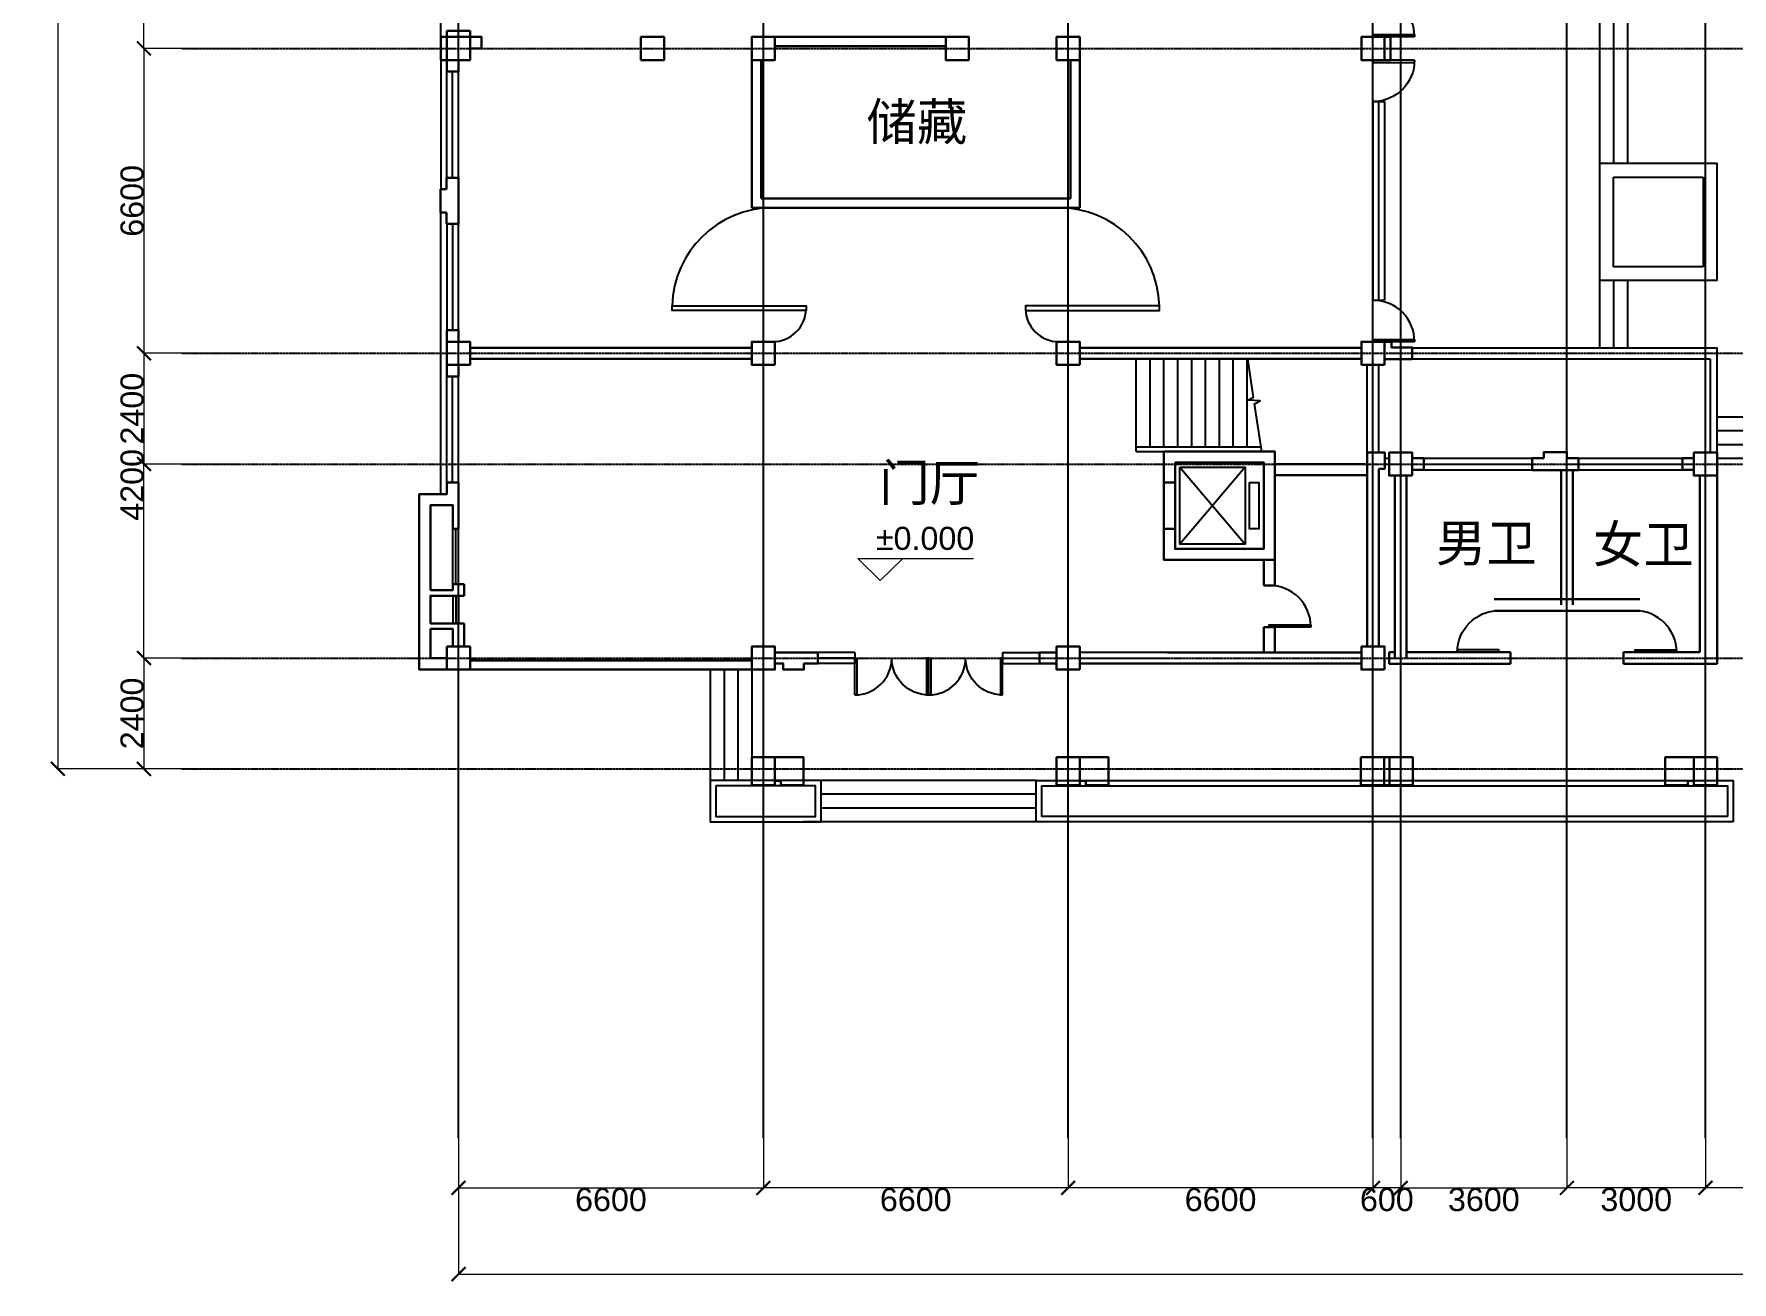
# Model space of a CAD drawing. Header units: millimetres. Extents: x 3256 to 82975, y 1300 to 68746.
# Drawn here: x 3323 to 40091, y 1711 to 28738 of the extents above; entities that cross this region are included whole.
import ezdxf

# ---------------------------------------------------------------- set-up
doc = ezdxf.new("R2010")
doc.units = ezdxf.units.MM
doc.linetypes.add('DOTE', pattern=[2.42, 2, -0.2, 0.02, -0.2])
for name, color, linetype in [('axis', 242, 'Continuous'), ('PROFILE-16', 255, 'Continuous'), ('STAIRS', 41, 'Continuous'), ('WIN-16', 141, 'Continuous')]:
    doc.layers.add(name, color=color, linetype=linetype)
for name, color, linetype, lineweight in [('COLUMN', 51, 'Continuous', 30), ('PUB_DIM', 3, 'Continuous', 5), ('WALL', 9, 'Continuous', 20), ('WALL-16', 7, 'Continuous', 30)]:
    doc.layers.add(name, color=color, linetype=linetype, lineweight=lineweight)
doc.styles.get("Standard").update_dxf_attribs({"font": 'arial.ttf'})
doc.dimstyles.get("Standard").update_dxf_attribs({"dimtxt": 0.18, "dimasz": 0.18, "dimexe": 0.18, "dimexo": 0.0625, "dimgap": 0.09, "dimtad": 0, "dimtih": 1, "dimtoh": 1, "dimdec": 4, "dimzin": 0, "dimdsep": 46, "dimtxsty": 'Standard', "dimcen": 0.09, "dimadec": 0, "dimazin": 0, "dimtfac": 1, "dimtdec": 4, "dimtofl": 0, "dimtmove": 0, "dimatfit": 3, "dimfxl": 1, "dimtolj": 1, "dimtzin": 0, "dimarcsym": 0})

# ---------------------------------------------------------------- blocks, each defined once
blk = doc.blocks.new('COL500')
at = {"layer": 'COLUMN'}
blk.add_lwpolyline([(-250, -250), (-250, 250), (250, 250), (250, -250)], close=True, dxfattribs=at)
blk = doc.blocks.new('DOOR900')
at = {"layer": 'WIN-16'}
blk.add_lwpolyline([(-900, 0), (0, 0), (0, -50), (-900, -50)], close=True, dxfattribs=at)
blk.add_arc((0, 0), 900, 180, 270, dxfattribs=at)
blk = doc.blocks.new('DOOR1400')
at = {"layer": 'WALL-16', "xscale": 0.7777777777777715, "yscale": 0.7777777777777715, "zscale": 0.7777777777777715}
blk.add_blockref('DOOR900', (0, 0), dxfattribs=at)
at = {"layer": 'WALL-16', "xscale": -0.7777777777777715, "yscale": 0.7777777777777715, "zscale": 0.7777777777777715, "rotation": 180}
blk.add_blockref('DOOR900', (0, -1400), dxfattribs=at)
blk = doc.blocks.new('_ArchTick')
at = {"color": 0, "linetype": 'ByBlock', "const_width": 0.15}
blk.add_lwpolyline([(-0.5, -0.5), (0.5, 0.5)], dxfattribs=at)
blk = doc.blocks.new('*D21')
at = {"layer": 'Defpoints', "color": 0, "transparency": 16777216}
for p in [(7340, -6149), (13940, -6149), (13940, -8014)]:
    blk.add_point(p, dxfattribs=at)
at = {"layer": 'PUB_DIM', "color": 0, "lineweight": -2, "transparency": 16777216}
for p, q in [((7340, -6149), (7340, -8015)), ((13940, -6149), (13940, -8015)), ((7340, -8014), (13940, -8014))]:
    blk.add_line(p, q, dxfattribs=at)
at = {"layer": 'PUB_DIM', "color": 0, "lineweight": -2, "transparency": 16777216, "xscale": 300, "yscale": 300, "zscale": 300, "rotation": 180}
blk.add_blockref('_ArchTick', (7340, -8014), dxfattribs=at)
at = {"layer": 'PUB_DIM', "color": 0, "lineweight": -2, "transparency": 16777216, "xscale": 300, "yscale": 300, "zscale": 300}
blk.add_blockref('_ArchTick', (13940, -8014), dxfattribs=at)
at = {"layer": 'PUB_DIM', "color": 0, "transparency": 16777216, "insert": (10640, -8270), "char_height": 500, "attachment_point": 5}
blk.add_mtext('\\A1;6600', dxfattribs=at)
blk = doc.blocks.new('*D22')
at = {"layer": 'Defpoints', "color": 0, "transparency": 16777216}
for p in [(13940, -6149), (20540, -6149), (13940, -8014)]:
    blk.add_point(p, dxfattribs=at)
at = {"layer": 'PUB_DIM', "color": 0, "lineweight": -2, "transparency": 16777216}
for p, q in [((13940, -6149), (13940, -8015)), ((20540, -6149), (20540, -8015)), ((20540, -8014), (13940, -8014))]:
    blk.add_line(p, q, dxfattribs=at)
at = {"layer": 'PUB_DIM', "color": 0, "lineweight": -2, "transparency": 16777216, "xscale": 300, "yscale": 300, "zscale": 300, "rotation": 180}
blk.add_blockref('_ArchTick', (13940, -8014), dxfattribs=at)
at = {"layer": 'PUB_DIM', "color": 0, "lineweight": -2, "transparency": 16777216, "xscale": 300, "yscale": 300, "zscale": 300}
blk.add_blockref('_ArchTick', (20540, -8014), dxfattribs=at)
at = {"layer": 'PUB_DIM', "color": 0, "transparency": 16777216, "insert": (17240, -8270), "char_height": 500, "attachment_point": 5}
blk.add_mtext('\\A1;6600', dxfattribs=at)
blk = doc.blocks.new('*D23')
at = {"layer": 'Defpoints', "color": 0, "transparency": 16777216}
for p in [(20540, -6149), (27140, -6149), (20540, -8014)]:
    blk.add_point(p, dxfattribs=at)
at = {"layer": 'PUB_DIM', "color": 0, "lineweight": -2, "transparency": 16777216}
for p, q in [((20540, -6149), (20540, -8015)), ((27140, -6149), (27140, -8015)), ((27140, -8014), (20540, -8014))]:
    blk.add_line(p, q, dxfattribs=at)
at = {"layer": 'PUB_DIM', "color": 0, "lineweight": -2, "transparency": 16777216, "xscale": 300, "yscale": 300, "zscale": 300, "rotation": 180}
blk.add_blockref('_ArchTick', (20540, -8014), dxfattribs=at)
at = {"layer": 'PUB_DIM', "color": 0, "lineweight": -2, "transparency": 16777216, "xscale": 300, "yscale": 300, "zscale": 300}
blk.add_blockref('_ArchTick', (27140, -8014), dxfattribs=at)
at = {"layer": 'PUB_DIM', "color": 0, "transparency": 16777216, "insert": (23840, -8270), "char_height": 500, "attachment_point": 5}
blk.add_mtext('\\A1;6600', dxfattribs=at)
blk = doc.blocks.new('*D24')
at = {"layer": 'Defpoints', "color": 0, "transparency": 16777216}
for p in [(27140, -6435), (27740, -6435), (27140, -8014)]:
    blk.add_point(p, dxfattribs=at)
at = {"layer": 'PUB_DIM', "color": 0, "lineweight": -2, "transparency": 16777216}
for p, q in [((27140, -6435), (27140, -8015)), ((27740, -6435), (27740, -8015)), ((27740, -8014), (27140, -8014))]:
    blk.add_line(p, q, dxfattribs=at)
at = {"layer": 'PUB_DIM', "color": 0, "lineweight": -2, "transparency": 16777216, "xscale": 300, "yscale": 300, "zscale": 300, "rotation": 180}
blk.add_blockref('_ArchTick', (27140, -8014), dxfattribs=at)
at = {"layer": 'PUB_DIM', "color": 0, "lineweight": -2, "transparency": 16777216, "xscale": 300, "yscale": 300, "zscale": 300}
blk.add_blockref('_ArchTick', (27740, -8014), dxfattribs=at)
at = {"layer": 'PUB_DIM', "color": 0, "transparency": 16777216, "insert": (27440, -8270), "char_height": 500, "attachment_point": 5}
blk.add_mtext('\\A1;600', dxfattribs=at)
blk = doc.blocks.new('*D25')
at = {"layer": 'Defpoints', "color": 0, "transparency": 16777216}
for p in [(31340, -6149), (27740, -6435), (31340, -8014)]:
    blk.add_point(p, dxfattribs=at)
at = {"layer": 'PUB_DIM', "color": 0, "lineweight": -2, "transparency": 16777216}
for p, q in [((31340, -6149), (31340, -8015)), ((27740, -6435), (27740, -8015)), ((27740, -8014), (31340, -8014))]:
    blk.add_line(p, q, dxfattribs=at)
at = {"layer": 'PUB_DIM', "color": 0, "lineweight": -2, "transparency": 16777216, "xscale": 300, "yscale": 300, "zscale": 300, "rotation": 180}
blk.add_blockref('_ArchTick', (27740, -8014), dxfattribs=at)
at = {"layer": 'PUB_DIM', "color": 0, "lineweight": -2, "transparency": 16777216, "xscale": 300, "yscale": 300, "zscale": 300}
blk.add_blockref('_ArchTick', (31340, -8014), dxfattribs=at)
at = {"layer": 'PUB_DIM', "color": 0, "transparency": 16777216, "insert": (29540, -8270), "char_height": 500, "attachment_point": 5}
blk.add_mtext('\\A1;3600', dxfattribs=at)
blk = doc.blocks.new('*D26')
at = {"layer": 'Defpoints', "color": 0, "transparency": 16777216}
for p in [(31340, -6149), (34340, -6149), (31340, -8014)]:
    blk.add_point(p, dxfattribs=at)
at = {"layer": 'PUB_DIM', "color": 0, "lineweight": -2, "transparency": 16777216}
for p, q in [((31340, -6149), (31340, -8015)), ((34340, -6149), (34340, -8015)), ((34340, -8014), (31340, -8014))]:
    blk.add_line(p, q, dxfattribs=at)
at = {"layer": 'PUB_DIM', "color": 0, "lineweight": -2, "transparency": 16777216, "xscale": 300, "yscale": 300, "zscale": 300, "rotation": 180}
blk.add_blockref('_ArchTick', (31340, -8014), dxfattribs=at)
at = {"layer": 'PUB_DIM', "color": 0, "lineweight": -2, "transparency": 16777216, "xscale": 300, "yscale": 300, "zscale": 300}
blk.add_blockref('_ArchTick', (34340, -8014), dxfattribs=at)
at = {"layer": 'PUB_DIM', "color": 0, "transparency": 16777216, "insert": (32840, -8270), "char_height": 500, "attachment_point": 5}
blk.add_mtext('\\A1;3000', dxfattribs=at)
blk = doc.blocks.new('*D27')
at = {"layer": 'Defpoints', "color": 0, "transparency": 16777216}
for p in [(34340, -6149), (41540, -6149), (34340, -8014)]:
    blk.add_point(p, dxfattribs=at)
at = {"layer": 'PUB_DIM', "color": 0, "lineweight": -2, "transparency": 16777216}
for p, q in [((34340, -6149), (34340, -8015)), ((41540, -6149), (41540, -8015)), ((41540, -8014), (34340, -8014))]:
    blk.add_line(p, q, dxfattribs=at)
at = {"layer": 'PUB_DIM', "color": 0, "lineweight": -2, "transparency": 16777216, "xscale": 300, "yscale": 300, "zscale": 300, "rotation": 180}
blk.add_blockref('_ArchTick', (34340, -8014), dxfattribs=at)
at = {"layer": 'PUB_DIM', "color": 0, "lineweight": -2, "transparency": 16777216, "xscale": 300, "yscale": 300, "zscale": 300}
blk.add_blockref('_ArchTick', (41540, -8014), dxfattribs=at)
at = {"layer": 'PUB_DIM', "color": 0, "transparency": 16777216, "insert": (37940, -8270), "char_height": 500, "attachment_point": 5}
blk.add_mtext('\\A1;7200', dxfattribs=at)
blk = doc.blocks.new('*D28')
at = {"layer": 'Defpoints', "color": 0, "transparency": 16777216}
for p in [(7340, -8015), (68540, -8014), (68540, -9880)]:
    blk.add_point(p, dxfattribs=at)
at = {"layer": 'PUB_DIM', "color": 0, "lineweight": -2, "transparency": 16777216}
for p, q in [((7340, -8015), (7340, -9880)), ((68540, -8014), (68540, -9880)), ((7340, -9880), (68540, -9880))]:
    blk.add_line(p, q, dxfattribs=at)
at = {"layer": 'PUB_DIM', "color": 0, "lineweight": -2, "transparency": 16777216, "xscale": 300, "yscale": 300, "zscale": 300, "rotation": 180}
blk.add_blockref('_ArchTick', (7340, -9880), dxfattribs=at)
at = {"layer": 'PUB_DIM', "color": 0, "lineweight": -2, "transparency": 16777216, "xscale": 300, "yscale": 300, "zscale": 300}
blk.add_blockref('_ArchTick', (68540, -9880), dxfattribs=at)
at = {"layer": 'PUB_DIM', "color": 0, "transparency": 16777216, "insert": (37940, -10135), "char_height": 500, "attachment_point": 5}
blk.add_mtext('\\A1;61200', dxfattribs=at)
blk = doc.blocks.new('*D39')
at = {"layer": 'Defpoints', "color": 0, "transparency": 16777216}
for p in [(529, 23260), (2394, 23260), (2394, 16660)]:
    blk.add_point(p, dxfattribs=at)
at = {"layer": 'PUB_DIM', "color": 0, "lineweight": -2, "transparency": 16777216}
for p, q in [((2394, 23260), (529, 23260)), ((529, 16660), (529, 23260)), ((2394, 16660), (529, 16660))]:
    blk.add_line(p, q, dxfattribs=at)
at = {"layer": 'PUB_DIM', "color": 0, "lineweight": -2, "transparency": 16777216, "xscale": 300, "yscale": 300, "zscale": 300}
for p, rotation in [((529, 23260), 90), ((529, 16660), 270)]:
    blk.add_blockref('_ArchTick', p, dxfattribs=dict(at, rotation=rotation))
at = {"layer": 'PUB_DIM', "color": 0, "transparency": 16777216, "insert": (274, 19960), "char_height": 500, "attachment_point": 5, "rotation": 90}
blk.add_mtext('\\A1;6600', dxfattribs=at)
blk = doc.blocks.new('*D41')
at = {"layer": 'Defpoints', "color": 0, "transparency": 16777216}
for p in [(2394, 16660), (529, 10060), (2394, 10060)]:
    blk.add_point(p, dxfattribs=at)
at = {"layer": 'PUB_DIM', "color": 0, "lineweight": -2, "transparency": 16777216}
for p, q in [((2394, 16660), (529, 16660)), ((529, 16660), (529, 10060)), ((2394, 10060), (529, 10060))]:
    blk.add_line(p, q, dxfattribs=at)
at = {"layer": 'PUB_DIM', "color": 0, "lineweight": -2, "transparency": 16777216, "xscale": 300, "yscale": 300, "zscale": 300}
for p, rotation in [((529, 16660), 90), ((529, 10060), 270)]:
    blk.add_blockref('_ArchTick', p, dxfattribs=dict(at, rotation=rotation))
at = {"layer": 'PUB_DIM', "color": 0, "transparency": 16777216, "insert": (274, 13360), "char_height": 500, "attachment_point": 5, "rotation": 90}
blk.add_mtext('\\A1;6600', dxfattribs=at)
blk = doc.blocks.new('*D43')
at = {"layer": 'Defpoints', "color": 0, "transparency": 16777216}
for p in [(2394, 10060), (529, 7660), (2394, 7660)]:
    blk.add_point(p, dxfattribs=at)
at = {"layer": 'PUB_DIM', "color": 0, "lineweight": -2, "transparency": 16777216}
for p, q in [((2394, 10060), (529, 10060)), ((529, 10060), (529, 7660)), ((2394, 7660), (529, 7660))]:
    blk.add_line(p, q, dxfattribs=at)
at = {"layer": 'PUB_DIM', "color": 0, "lineweight": -2, "transparency": 16777216, "xscale": 300, "yscale": 300, "zscale": 300}
for p, rotation in [((529, 10060), 90), ((529, 7660), 270)]:
    blk.add_blockref('_ArchTick', p, dxfattribs=dict(at, rotation=rotation))
at = {"layer": 'PUB_DIM', "color": 0, "transparency": 16777216, "insert": (274, 8860), "char_height": 500, "attachment_point": 5, "rotation": 90}
blk.add_mtext('\\A1;2400', dxfattribs=at)
blk = doc.blocks.new('*D42')
at = {"layer": 'Defpoints', "color": 0, "transparency": 16777216}
for p in [(529, 7660), (2394, 7660), (2394, 3460)]:
    blk.add_point(p, dxfattribs=at)
at = {"layer": 'PUB_DIM', "color": 0, "lineweight": -2, "transparency": 16777216}
for p, q in [((2394, 7660), (529, 7660)), ((529, 3460), (529, 7660)), ((2394, 3460), (529, 3460))]:
    blk.add_line(p, q, dxfattribs=at)
at = {"layer": 'PUB_DIM', "color": 0, "lineweight": -2, "transparency": 16777216, "xscale": 300, "yscale": 300, "zscale": 300}
for p, rotation in [((529, 7660), 90), ((529, 3460), 270)]:
    blk.add_blockref('_ArchTick', p, dxfattribs=dict(at, rotation=rotation))
at = {"layer": 'PUB_DIM', "color": 0, "transparency": 16777216, "insert": (274, 7210), "char_height": 500, "attachment_point": 5, "rotation": 90}
blk.add_mtext('\\A1;4200', dxfattribs=at)
blk = doc.blocks.new('*D44')
at = {"layer": 'Defpoints', "color": 0, "transparency": 16777216}
for p in [(2394, 3460), (529, 1060), (2394, 1060)]:
    blk.add_point(p, dxfattribs=at)
at = {"layer": 'PUB_DIM', "color": 0, "lineweight": -2, "transparency": 16777216}
for p, q in [((2394, 3460), (529, 3460)), ((529, 3460), (529, 1060)), ((2394, 1060), (529, 1060))]:
    blk.add_line(p, q, dxfattribs=at)
at = {"layer": 'PUB_DIM', "color": 0, "lineweight": -2, "transparency": 16777216, "xscale": 300, "yscale": 300, "zscale": 300}
for p, rotation in [((529, 3460), 90), ((529, 1060), 270)]:
    blk.add_blockref('_ArchTick', p, dxfattribs=dict(at, rotation=rotation))
at = {"layer": 'PUB_DIM', "color": 0, "transparency": 16777216, "insert": (274, 2260), "char_height": 500, "attachment_point": 5, "rotation": 90}
blk.add_mtext('\\A1;2400', dxfattribs=at)
blk = doc.blocks.new('*D45')
at = {"layer": 'Defpoints', "color": 0, "transparency": 16777216}
for p in [(529, 46360), (-1336, 1060), (529, 1060)]:
    blk.add_point(p, dxfattribs=at)
at = {"layer": 'PUB_DIM', "color": 0, "lineweight": -2, "transparency": 16777216}
for p, q in [((529, 46360), (-1337, 46360)), ((-1336, 46360), (-1336, 1060)), ((529, 1060), (-1337, 1060))]:
    blk.add_line(p, q, dxfattribs=at)
at = {"layer": 'PUB_DIM', "color": 0, "lineweight": -2, "transparency": 16777216, "xscale": 300, "yscale": 300, "zscale": 300}
for p, rotation in [((-1336, 46360), 90), ((-1336, 1060), 270)]:
    blk.add_blockref('_ArchTick', p, dxfattribs=dict(at, rotation=rotation))
at = {"layer": 'PUB_DIM', "color": 0, "transparency": 16777216, "insert": (-1592, 23710), "char_height": 500, "attachment_point": 5, "rotation": 90}
blk.add_mtext('\\A1;45300', dxfattribs=at)
blk = doc.blocks.new('axis')
at = {"layer": 'axis'}
for points in [[(-16325, -13700), (-16325, 19849.27735)], [(-9725, -13700), (-9725, 19849.27735)], [(-3125, -13700), (-3125, 19849.27735)], [(3475, -13700), (3475, 19849.27735)], [(4075, -13700), (4075, 19849.27735)], [(7675, -13700), (7675, 19849.27735)], [(10675, -13700), (10675, 19849.27735)]]:
    blk.add_lwpolyline(points, dxfattribs=at)
at = {"layer": 'axis', "linetype": 'DOTE'}
for points in [[(-22325, 9900), (50875, 9900)], [(-22325, 3300), (50875, 3300)], [(-22325, 900), (50875, 900)], [(-22325, -3300), (50875, -3300)], [(-22325, -5700), (50875, -5700)]]:
    blk.add_lwpolyline(points, dxfattribs=at)
at = {"layer": 'PUB_DIM'}
for base, p1, p2, angle, picture, middle in [((-25001.10893, -5700), (-23135.7113, 39600), (-23135.7738, -5700), 270, '*D45', (-25001.10893, 16950)), ((-23135.5938, 900), (-21270.19617, -3300), (-21270.19617, 900), 90, '*D42', (-23135.5938, 450)), ((-23135.5938, -5700), (-21270.19617, -3300), (-21270.19617, -5700), 270, '*D44', (-23135.5938, -4500))]:
    dim = blk.add_linear_dim(base=base, p1=p1, p2=p2, angle=angle, dimstyle='Standard', dxfattribs=at)
    dim.commit()
    dim.dimension.update_dxf_attribs({"geometry": picture, "text_midpoint": middle, "dimtype": 128, "insert": (-23664.65178, -6759.57792)})
for base, p1, p2, angle, picture, middle in [((-23135.5938, 16500), (-21270.19617, 9900), (-21270.19617, 16500), 90, '*D39', (-23390.9703, 13200)), ((-23135.5938, 3300), (-21270.19617, 9900), (-21270.19617, 3300), 270, '*D41', (-23390.9703, 6600)), ((-23135.5938, 900), (-21270.19617, 3300), (-21270.19617, 900), 270, '*D43', (-23390.9703, 2100)), ((-9725, -14773.99055), (-3125, -12908.71792), (-9725, -12908.59292), 180, '*D22', (-6425, -15029.36705)), ((7675, -14773.99055), (4075, -13194.6867), (7675, -12908.65542), 180, '*D25', (5875, -15029.53758))]:
    dim = blk.add_linear_dim(base=base, p1=p1, p2=p2, angle=angle, dimstyle='Standard', dxfattribs=at)
    dim.commit()
    dim.dimension.update_dxf_attribs({"geometry": picture, "text_midpoint": middle, "insert": (-23664.65178, -6759.57792)})
for base, p1, p2, picture, middle, set_off in [((-9725, -14773.99055), (-16325, -12908.59292), (-9725, -12908.59292), '*D21', (-13025, -15029.36705), (-23664.65178, -6759.57792)), ((-3125, -14773.99055), (3475, -12908.59292), (-3125, -12908.65542), '*D23', (175, -15029.36705), (-23664.65178, -6759.57792)), ((7675, -14773.99055), (10675, -12908.59292), (7675, -12908.65542), '*D26', (9175, -15029.53758), (-23664.65178, -6759.57792)), ((10675, -14773.99055), (17875, -12908.59292), (10675, -12908.65542), '*D27', (14275, -15029.36705), (-23664.65178, -6759.57792)), ((44875, -16639.5056808545), (-16325, -14774.1080514717), (44875, -14773.9905514717), '*D28', (14275, -16894.8821747154), (-23664.6517811505, -6759.5779246451))]:
    dim = blk.add_linear_dim(base=base, p1=p1, p2=p2, dimstyle='Standard', dxfattribs=at)
    dim.commit()
    dim.dimension.update_dxf_attribs({"geometry": picture, "text_midpoint": middle, "insert": set_off})
dim = blk.add_linear_dim(base=(3475, -14773.99055), p1=(4075, -13194.6867), p2=(3475, -13194.6867), dimstyle='Standard', dxfattribs=at)
dim.commit()
dim.dimension.update_dxf_attribs({"geometry": '*D24', "text_midpoint": (3775, -14773.99055), "dimtype": 128, "insert": (-23664.65178, -6759.57792)})

msp = doc.modelspace()

# ---------------------------------------------------------------- linework, layer by layer
at = {"layer": 'COLUMN'}
for points in [[(12266, 28673), (12766, 28673), (12766, 28173), (12266, 28173)], [(16466, 28173), (16466, 28673), (16966, 28673), (16966, 28173)], [(18866, 28173), (18866, 28673), (19366, 28673), (19366, 28173)], [(12266, 21573), (12266, 22073), (12766, 22073), (12766, 21573)], [(12266, 14973), (12766, 14973), (12766, 15473), (12266, 15473)], [(18866, 12473), (19366, 12473), (19366, 13073), (18866, 13073)], [(25466, 12473), (25966, 12473), (25966, 13073), (25466, 13073)], [(32056, 13073), (33176, 13073), (33176, 12473), (32056, 12473)], [(39766, 12473), (39266, 12473), (39266, 13073), (39766, 13073)]]:
    msp.add_lwpolyline(points, close=True, dxfattribs=at)
for points in [[(32556, 13073), (32556, 12473)], [(32676, 13073), (32676, 12473)]]:
    msp.add_lwpolyline(points, dxfattribs=at)
at = {"layer": 'PROFILE-16'}
for p, q in [((12136, 28673), (12136, 47973)), ((12136, 28173), (12136, 25373)), ((37226, 25938), (39766, 25938)), ((39766, 23398), (39766, 25938)), ((37526, 23698), (37526, 25638)), ((37526, 25638), (39466, 25638)), ((39466, 25638), (39466, 23698)), ((12136, 18773), (12136, 24873)), ((39466, 23698), (37526, 23698)), ((39766, 23398), (37226, 23398)), ((33166, 21943), (39766, 21943)), ((33166, 21703), (39616, 21703)), ((39616, 21703), (39616, 19673)), ((39766, 19673), (39766, 21943)), ((32191, 19673), (32191, 21573)), ((32441, 19673), (32441, 21573)), ((33416, 19548), (35766, 19548)), ((36766, 19548), (39016, 19548)), ((29551, 19358), (28131, 17688)), ((28131, 19358), (29551, 17688)), ((33416, 19298), (35766, 19298)), ((36766, 19298), (39016, 19298)), ((27866, 15343), (25966, 15343)), ((27866, 15103), (25966, 15103))]:
    msp.add_line(p, q, dxfattribs=at)
for points in [[(32571, 19548), (32666, 19548)], [(40116, 11673), (25026, 11673), (25026, 12573), (40116, 12573), (40116, 11673)]]:
    msp.add_lwpolyline(points, dxfattribs=at)
for points in [[(28131, 19358), (29551, 19358), (29551, 17688), (28131, 17688)], [(29644, 19023), (29844, 19023), (29844, 18023), (29644, 18023)], [(17966, 12573), (17966, 11673), (20366, 11673), (20366, 12573)], [(18086, 12453), (18086, 11793), (20246, 11793), (20246, 12453)], [(39996, 11793), (25146, 11793), (25146, 12453), (39996, 12453)]]:
    msp.add_lwpolyline(points, close=True, dxfattribs=at)
at = {"layer": 'PUB_DIM'}
msp.add_lwpolyline([(22133, 17380), (21648, 16903), (21163, 17380), (23663, 17380)], dxfattribs=at)
at = {"layer": 'STAIRS'}
for p, q in [((37226, 21943), (37226, 41623)), ((37526, 29838), (37526, 25938)), ((37826, 29838), (37826, 25938)), ((37526, 23398), (37526, 21943)), ((37826, 23398), (37826, 21943)), ((27191, 19698), (27191, 21703)), ((27491, 19798), (27491, 21703)), ((27791, 19798), (27791, 21703)), ((28091, 19798), (28091, 21703)), ((28391, 19798), (28391, 21703)), ((28691, 19798), (28691, 21703)), ((28991, 19798), (28991, 21703)), ((29291, 19798), (29291, 21703)), ((29591, 19798), (29591, 21703)), ((27191, 19798), (29891, 19798)), ((27191, 19698), (29576, 19698))]:
    msp.add_line(p, q, dxfattribs=at)
for points in [[(29906, 19698), (29753, 20729), (29877, 20794), (29742, 20801), (29607, 20809), (29731, 20874), (29608, 21703)], [(39766, 20448), (46466, 20448)], [(39766, 20148), (46466, 20148)], [(39766, 19848), (46466, 19848)], [(39766, 19548), (46466, 19548)], [(17966, 14973), (17966, 12573)], [(18266, 14973), (18266, 12573)], [(18566, 14973), (18566, 12573)], [(18866, 14973), (18866, 13073)], [(25026, 12573), (19986, 12573)], [(25026, 12273), (20366, 12273)], [(25026, 11973), (20366, 11973)], [(25026, 11673), (19986, 11673)]]:
    msp.add_lwpolyline(points, dxfattribs=at)
at = {"layer": 'WALL'}
msp.add_line((25966, 28673), (25966, 28173), dxfattribs=at)
at = {"layer": 'WALL-16'}
for p, q in [((19366, 28673), (23066, 28673)), ((19366, 28473), (23066, 28473)), ((18866, 24973), (18866, 28173)), ((19066, 25173), (19066, 28173)), ((25766, 28173), (25766, 25173)), ((25966, 28173), (25966, 24973)), ((25766, 25173), (19066, 25173)), ((25966, 24973), (18866, 24973)), ((18866, 21943), (12766, 21943)), ((18866, 21703), (12766, 21703)), ((25966, 21943), (32066, 21943)), ((25966, 21703), (32066, 21703)), ((32191, 19673), (32191, 15473)), ((32191, 19423), (30191, 19423)), ((32191, 19183), (30191, 19183)), ((32441, 19323), (32441, 15473)), ((32791, 19173), (32791, 15223)), ((33041, 19173), (33041, 15223)), ((36391, 19293), (36391, 16373)), ((36641, 19293), (36641, 16373)), ((39391, 19173), (39391, 15348)), ((39766, 19173), (39766, 15098)), ((28031, 19023), (27791, 19023)), ((28031, 18023), (27791, 18023)), ((29951, 17348), (29951, 16795)), ((30191, 17348), (30191, 16795)), ((12636, 16823), (12636, 16573)), ((34941, 16498), (38091, 16498)), ((34941, 16248), (38091, 16248)), ((12636, 15473), (12636, 15973)), ((29951, 15895), (29951, 15343)), ((30191, 15895), (30191, 15343)), ((32066, 15343), (27866, 15343)), ((32066, 15103), (27866, 15103)), ((32791, 15348), (32666, 15348)), ((35291, 15098), (32666, 15098)), ((35291, 15348), (33041, 15348)), ((39391, 15348), (37741, 15348)), ((39766, 15098), (37741, 15098))]:
    msp.add_line(p, q, dxfattribs=at)
at = {"layer": 'WALL-16', "linetype": 'Continuous'}
for p, q in [((32441, 19673), (32191, 19673)), ((32441, 15473), (32191, 15473)), ((32666, 15348), (32666, 15098))]:
    msp.add_line(p, q, dxfattribs=at)
at = {"layer": 'WALL-16'}
for points in [[(12266, 28803), (12766, 28803), (12766, 28673), (12266, 28673)], [(12266, 28673), (12266, 28173), (12136, 28173), (12136, 28673)], [(12766, 28673), (13016, 28673), (13016, 28423), (12766, 28423)], [(32696, 28673), (32696, 28173), (32566, 28173), (32566, 28673)], [(12266, 28173), (12516, 28173), (12516, 27923), (12266, 27923)], [(12516, 22073), (12516, 22323), (12266, 22323), (12266, 22073)], [(12516, 21573), (12516, 21323), (12266, 21323), (12266, 21573)], [(33416, 19298), (33416, 19548), (33166, 19548), (33166, 19298)], [(39016, 19298), (39016, 19548), (39266, 19548), (39266, 19298)], [(28031, 19458), (29951, 19458), (29951, 17588), (28031, 17588)], [(25466, 15103), (25466, 15343), (25096, 15343), (25096, 15103)]]:
    msp.add_lwpolyline(points, close=True, dxfattribs=at)
for points in [[(12256, 24873), (12126, 24873), (12126, 25373), (12256, 25373)], [(12256, 25373), (12256, 25623), (12516, 25623), (12516, 24623), (12256, 24623), (12256, 24873)], [(32566, 22073), (32716, 22073), (32716, 21948), (33166, 21948), (33166, 21698), (32566, 21698)], [(27791, 19698), (30191, 19698), (30191, 17348)], [(30191, 17348), (27791, 17348), (27791, 19698)], [(32441, 19673), (32571, 19673), (32571, 19323), (32441, 19323)], [(36516, 19553), (36766, 19553), (36766, 19293), (35766, 19293), (35766, 19553), (36016, 19553)], [(36016, 19553), (36016, 19683), (36516, 19683), (36516, 19553)], [(12266, 14973), (11666, 14973), (11666, 18773), (12266, 18773), (12266, 19023), (12516, 19023), (12516, 18023), (12396, 18023)], [(12396, 18023), (12396, 18533), (11906, 18533), (11906, 16693)], [(12396, 16823), (12396, 16693), (11906, 16693)], [(12636, 16573), (11906, 16573), (11906, 15973)], [(12636, 16573), (11906, 16573)], [(12636, 16823), (12396, 16823)], [(30191, 16795), (29951, 16795)], [(12636, 15973), (11906, 15973)], [(12266, 15223), (11906, 15223), (11906, 15853)], [(12396, 15473), (12396, 15853), (11906, 15853)], [(29951, 15895), (30191, 15895)], [(12766, 15173), (18866, 15173)], [(20296, 15343), (19366, 15343)], [(20296, 15343), (20296, 15103), (19996, 15103), (19996, 14973), (19546, 14973), (19546, 15103), (19366, 15103)], [(35291, 15348), (35291, 15098)], [(37741, 15348), (37741, 15098)], [(12766, 14973), (18866, 14973)], [(19366, 12563), (19496, 12563), (19496, 12473), (19986, 12473), (19986, 13073), (19366, 13073)], [(25966, 12563), (26096, 12563), (26096, 12473), (26586, 12473), (26586, 13073), (25966, 13073)], [(39266, 12563), (39136, 12563), (39136, 12473), (38646, 12473), (38646, 13073), (39266, 13073)]]:
    msp.add_lwpolyline(points, dxfattribs=at)
at = {"layer": 'WIN-16'}
for points in [[(12266, 25623), (12266, 27923)], [(12386, 25623), (12386, 27923)], [(32316, 27273), (32316, 22973)], [(32316, 27273), (32566, 27273)], [(32436, 27273), (32436, 22973)], [(32566, 27273), (32566, 22973)], [(12266, 24623), (12266, 22323)], [(12386, 24623), (12386, 22323)], [(32316, 22973), (32566, 22973)], [(32316, 19673), (32316, 21573)], [(12266, 19023), (12266, 21323)], [(12386, 19023), (12386, 21323)], [(33166, 19548), (35766, 19548)], [(36516, 19548), (39266, 19548)], [(33416, 19423), (35766, 19423)], [(36766, 19423), (39016, 19423)], [(12396, 16823), (12396, 18023)], [(12456, 16823), (12456, 18023)], [(12516, 16823), (12516, 18023)], [(12396, 16573), (12396, 15973)], [(12456, 16573), (12456, 15973)], [(12516, 16573), (12516, 15973)], [(21096, 15343), (20296, 15343)], [(20296, 15343), (20296, 15103)], [(21096, 15223), (20296, 15223)], [(21096, 15103), (20296, 15103)], [(21096, 15343), (21096, 15103)], [(24296, 15343), (25096, 15343)], [(24296, 15343), (24296, 15103)], [(24296, 15223), (25096, 15223)], [(24296, 15103), (25096, 15103)], [(25096, 15343), (25096, 15103)], [(25966, 15223), (27866, 15223)], [(25966, 15103), (27866, 15103)]]:
    msp.add_lwpolyline(points, dxfattribs=at)
for points in [[(17141, 22848), (20041, 22848), (20041, 22748), (17141, 22748)], [(27691, 22848), (24791, 22848), (24791, 22748), (27691, 22748)]]:
    msp.add_lwpolyline(points, close=True, dxfattribs=at)
for centre, radius, start, end in [((19316, 22798), 2175, 90, 178.6827), ((25516, 22798), 2175, 1.3173, 90), ((19316, 22798), 725, 270, 358.6827), ((25516, 22798), 725, 181.3173, 270)]:
    msp.add_arc(centre, radius, start, end, dxfattribs=at)

# ---------------------------------------------------------------- block references
at = {"layer": 'COLUMN', "xscale": -1}
for p in [(23316, 28423), (25716, 28423), (32316, 28423), (19116, 21823), (25716, 21823), (32316, 21823), (32916, 19423), (39516, 19423), (25716, 15223), (32316, 15223)]:
    msp.add_blockref('COL500', p, dxfattribs=at)
at = {"layer": 'COLUMN'}
msp.add_blockref('COL500', (19116, 15223), dxfattribs=at)
at = {"layer": 'PROFILE-16', "rotation": 180}
for p in [(32316, 28673), (32316, 22073)]:
    msp.add_blockref('DOOR900', p, dxfattribs=at)
at = {"layer": 'PROFILE-16', "xscale": -1}
msp.add_blockref('DOOR900', (32316, 28173), dxfattribs=at)
at = {"layer": 'PUB_DIM'}
msp.add_blockref('axis', (28841, 18523), dxfattribs=at)
at = {"layer": 'WALL-16', "rotation": 180}
for p in [(30071, 15895), (37991, 15348)]:
    msp.add_blockref('DOOR900', p, dxfattribs=at)
at = {"layer": 'WALL-16', "xscale": -1, "rotation": 180}
msp.add_blockref('DOOR900', (35041, 15348), dxfattribs=at)
at = {"layer": 'WALL-16', "yscale": 1.142857142857142, "zscale": 1.142857142857142}
for xscale, rotation in [(-1.142857142857142, 270.0000000000007), (1.142857142857142, 90.00000000000077)]:
    msp.add_blockref('DOOR1400', (22696, 15223), dxfattribs=dict(at, xscale=xscale, rotation=rotation))

# ---------------------------------------------------------------- texts
at = {"layer": 'PUB_DIM'}
msp.add_text('±0.000', height=500, dxfattribs=at).set_placement((21552, 17565))
at = {"layer": 'WALL-16', "char_height": 800, "attachment_point": 1}
for s, insert in [('{\\fSimHei|b0|i0|c134|p49;储藏}', (21349, 27236)), ('{\\fSimHei|b0|i0|c134|p49;门厅}', (21626, 19423)), ('{\\fSimHei|b0|i0|c134|p49;男卫}', (33678, 18114)), ('{\\fSimHei|b0|i0|c134|p49;女卫}', (37077, 18086))]:
    msp.add_mtext_dynamic_manual_height_columns(s, width=6270.37, gutter_width=5000, heights=[0], dxfattribs=dict(at, insert=insert))

doc.saveas('drawing.dxf')
